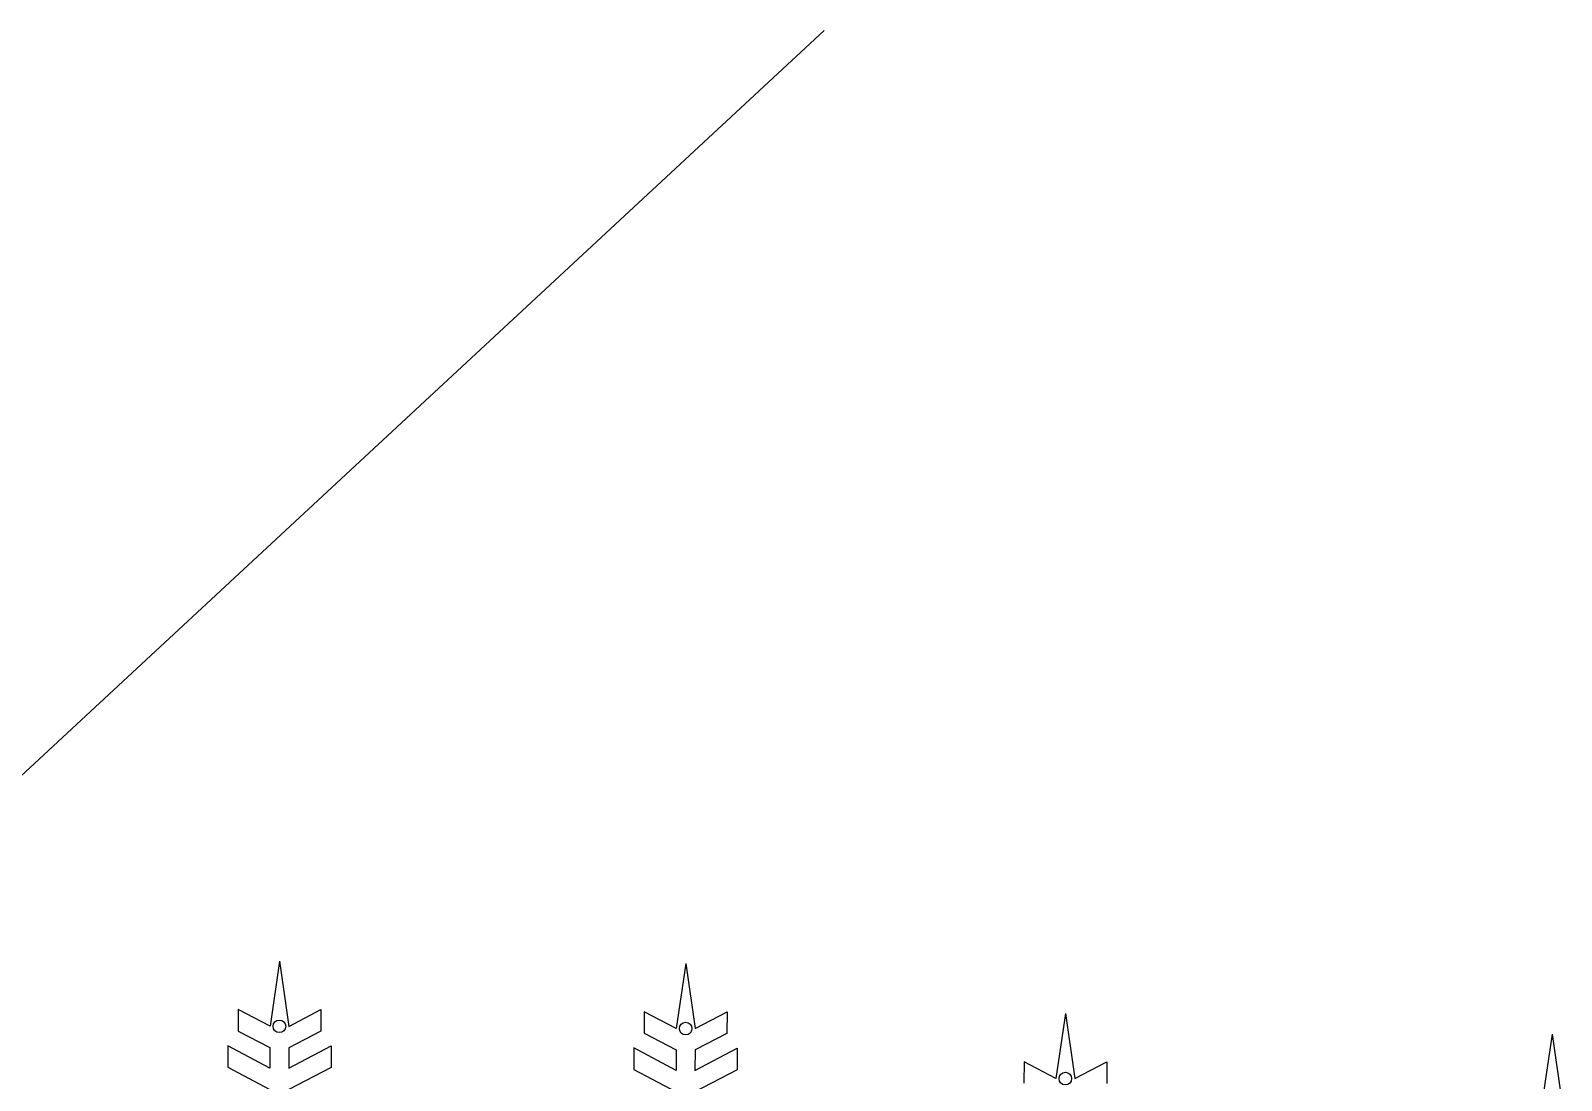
# Model space of a CAD drawing. Extents: x 2648 to 3420, y 240 to 644.
# Drawn here: x 2934.8 to 2995.6, y 320.4 to 362 of the extents above; entities that cross this region are included whole.
import ezdxf

# ---------------------------------------------------------------- set-up
doc = ezdxf.new("R2010")
doc.units = 0
doc.header["$MEASUREMENT"] = 0
doc.layers.add('Layer 1', color=7, linetype='Continuous')

msp = doc.modelspace()

# ---------------------------------------------------------------- linework, layer by layer
at = {"color": 8, "linetype": 'Continuous'}
msp.add_line((2917.59582, 316.80689), (2966.31223, 362.0081), dxfattribs=at)
at = {"color": 6, "linetype": 'Continuous'}
for centre in [(2944.71277, 322.53008), (2960.82263, 322.44181), (2975.88196, 320.45876)]:
    msp.add_circle(centre, 0.25, dxfattribs=at)
at = {"layer": 'Layer 1', "color": 6}
for p, q in [((2944.71884, 325.10836), (2944.33885, 322.53096)), ((2944.71884, 325.10836), (2945.08669, 322.5292)), ((2960.8287, 325.02009), (2960.44871, 322.44269)), ((2960.8287, 325.02009), (2961.19656, 322.44093)), ((2943.0743, 323.19921), (2943.07247, 322.3413)), ((2944.33885, 322.53096), (2943.0743, 323.19921)), ((2945.08669, 322.5292), (2946.35437, 323.19149)), ((2946.35437, 323.19149), (2946.35216, 322.33358)), ((2959.18416, 323.11094), (2959.18233, 322.25302)), ((2960.44871, 322.44269), (2959.18416, 323.11094)), ((2961.19656, 322.44093), (2962.46424, 323.10322)), ((2962.46424, 323.10322), (2962.46203, 322.24531)), ((2975.88802, 323.03704), (2975.50803, 320.45964)), ((2975.88802, 323.03704), (2976.25588, 320.45788)), ((2943.07247, 322.3413), (2944.33535, 321.68407)), ((2946.35216, 322.33358), (2945.08621, 321.68231)), ((2959.18233, 322.25302), (2960.44521, 321.5958)), ((2962.46203, 322.24531), (2961.19607, 321.59404)), ((2942.66103, 321.76194), (2942.65998, 320.90691)), ((2944.33486, 320.87021), (2942.66103, 321.76194)), ((2944.33535, 321.68407), (2944.33486, 320.87021)), ((2945.08286, 320.86845), (2946.76088, 321.75229)), ((2945.08621, 321.68231), (2945.08286, 320.86845)), ((2946.76088, 321.75229), (2946.7579, 320.89727)), ((2958.77089, 321.67366), (2958.76984, 320.81864)), ((2960.44473, 320.78194), (2958.77089, 321.67366)), ((2960.44521, 321.5958), (2960.44473, 320.78194)), ((2961.19273, 320.78018), (2962.87074, 321.66402)), ((2961.19607, 321.59404), (2961.19273, 320.78018)), ((2962.87074, 321.66402), (2962.86776, 320.809)), ((2942.65998, 320.90691), (2944.33137, 320.02332)), ((2946.7579, 320.89727), (2945.08238, 320.02155)), ((2958.76984, 320.81864), (2960.44123, 319.93505)), ((2962.86776, 320.809), (2961.19224, 319.93328)), ((2974.24348, 321.12789), (2974.24166, 320.26998)), ((2975.50803, 320.45964), (2974.24348, 321.12789)), ((2976.25588, 320.45788), (2977.52356, 321.12017)), ((2977.52356, 321.12017), (2977.52135, 320.26226))]:
    msp.add_line(p, q, dxfattribs=at)
at = {"layer": 'Layer 1', "color": 3}
for q in [(2994.80658, 319.64743), (2995.55442, 319.64567)]:
    msp.add_line((2995.18657, 322.22483), q, dxfattribs=at)

doc.saveas('drawing.dxf')
